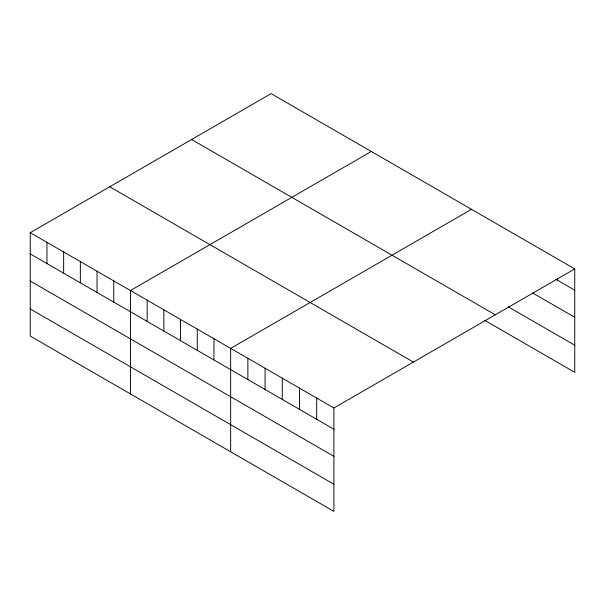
<?xml version="1.0" encoding="UTF-8"?>
<svg xmlns="http://www.w3.org/2000/svg" width="605" height="605" viewBox="0 0 605 605"><rect width="100%" height="100%" fill="white"/><g stroke="black" fill="none" stroke-linecap="round" stroke-linejoin="round"><path stroke-width="0.91" d="M30.25 232.675L333.899 407.982L333.899 511.384L30.25 336.07L30.25 232.675L271.101 93.616L574.75 268.93L574.75 372.325L484.802 320.4M371.304 151.469L130.453 290.529L130.453 393.923M471.507 209.322L230.656 348.382L230.656 451.776M333.899 407.982L574.75 268.93M555.98 279.329L574.75 290.166M532.513 292.896L574.75 317.277M508.268 306.833L574.75 345.213M191.619 139.505L495.268 314.819M109.732 186.786L413.381 362.092M30.25 253.911L333.899 429.225M30.25 281.023L333.899 456.336M30.25 308.958L333.899 484.265M557.545 278.391L557.545 280.236M316.695 398.052L316.695 419.288M299.483 388.115L299.483 409.351M282.278 378.178L282.278 399.421M265.073 368.248L265.073 389.484M247.868 358.311L247.868 379.547M213.958 338.74L213.958 359.975M197.26 329.097L197.26 350.333M180.555 319.455L180.555 340.691M163.857 309.813L163.857 331.048M147.159 300.171L147.159 321.406M113.755 280.886L113.755 302.122M97.05 271.244L97.05 292.48M80.352 261.602L80.352 282.837M63.654 251.96L63.654 273.195M46.948 242.318L46.948 263.553"/></g></svg>
